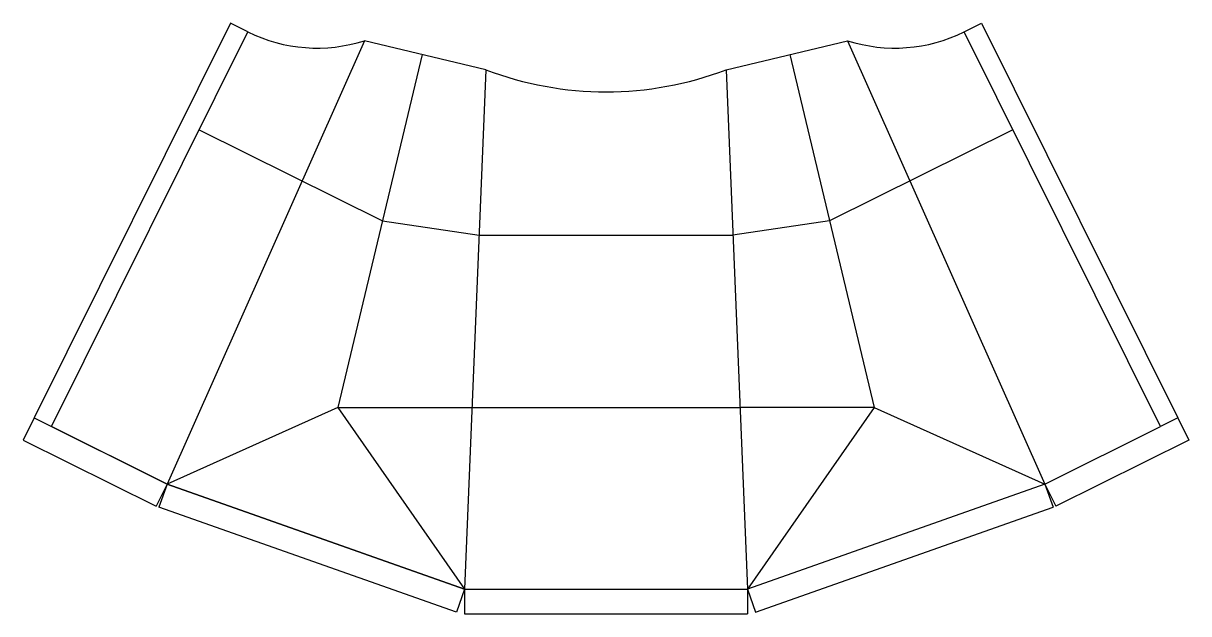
# Model space of a CAD drawing. Header units: millimetres. Extents: x -236 to 236, y -230 to 9.
import ezdxf

# ---------------------------------------------------------------- set-up
doc = ezdxf.new("R2010")
doc.units = ezdxf.units.MM

msp = doc.modelspace()

# ---------------------------------------------------------------- linework, layer by layer
at = {"color": 7, "linetype": 'Continuous'}
for p, q in [((-152.08, 9.4), (-231.62, -150.58)), ((-224.61, -154.07), (-145.07, 5.92)), ((-145.07, 5.92), (-152.08, 9.4)), ((145.07, 5.92), (152.08, 9.4)), ((224.61, -154.07), (145.07, 5.92)), ((152.08, 9.4), (231.62, -150.58)), ((-97.84, 2.35), (-177.79, -177.35)), ((-48.71, -9.41), (-97.84, 2.35)), ((48.71, -9.41), (97.84, 2.35)), ((97.84, 2.35), (177.79, -177.35)), ((-74.43, -3.25), (-108.69, -146.33)), ((74.43, -3.25), (108.69, -146.33)), ((-48.71, -9.41), (-57.3, -219.93)), ((48.71, -9.41), (57.3, -219.93)), ((-164.81, -33.78), (-90.58, -70.68)), ((164.81, -33.78), (90.58, -70.68)), ((-90.58, -70.68), (-51.44, -76.45)), ((90.58, -70.68), (51.44, -76.45)), ((-51.44, -76.45), (51.44, -76.45)), ((-108.69, -146.33), (-177.79, -177.35)), ((-108.69, -146.33), (-57.3, -219.93)), ((-108.69, -146.33), (-54.3, -146.33)), ((-54.3, -146.33), (54.3, -146.33)), ((108.69, -146.33), (54.3, -146.33)), ((108.69, -146.33), (57.3, -219.93)), ((108.69, -146.33), (177.79, -177.35)), ((-231.62, -150.58), (-236.07, -159.54)), ((-231.62, -150.58), (-177.79, -177.35)), ((-231.62, -150.58), (-224.61, -154.07)), ((231.62, -150.58), (224.61, -154.07)), ((231.62, -150.58), (236.07, -159.54)), ((-177.79, -177.35), (-224.61, -154.07)), ((177.79, -177.35), (224.61, -154.07)), ((-236.07, -159.54), (-182.24, -186.3)), ((236.07, -159.54), (182.24, -186.3)), ((-177.79, -177.35), (-182.24, -186.3)), ((-177.79, -177.35), (-181.12, -186.77)), ((-177.79, -177.35), (-57.3, -219.93)), ((-57.3, -219.93), (-177.79, -177.35)), ((177.79, -177.35), (57.3, -219.93)), ((177.79, -177.35), (181.12, -186.77)), ((177.79, -177.35), (182.24, -186.3)), ((-60.63, -229.36), (-181.12, -186.77)), ((60.63, -229.36), (181.12, -186.77)), ((-57.3, -219.93), (-60.63, -229.36)), ((-57.3, -219.93), (57.3, -219.93)), ((-57.3, -219.93), (57.3, -219.93)), ((-57.3, -219.93), (-57.3, -229.93)), ((57.3, -219.93), (57.3, -229.93)), ((57.3, -219.93), (60.63, -229.36)), ((-57.3, -229.93), (57.3, -229.93))]:
    msp.add_line(p, q, dxfattribs=at)
for centre, radius, start, end in [((-117.07, 62.25), 62.9, 243.5654, 287.7967), ((117.07, 62.25), 62.9, 252.2033, 296.4346), ((0, 118.41), 136.79, 249.1395, 290.8605)]:
    msp.add_arc(centre, radius, start, end, dxfattribs=at)

doc.saveas('drawing.dxf')
